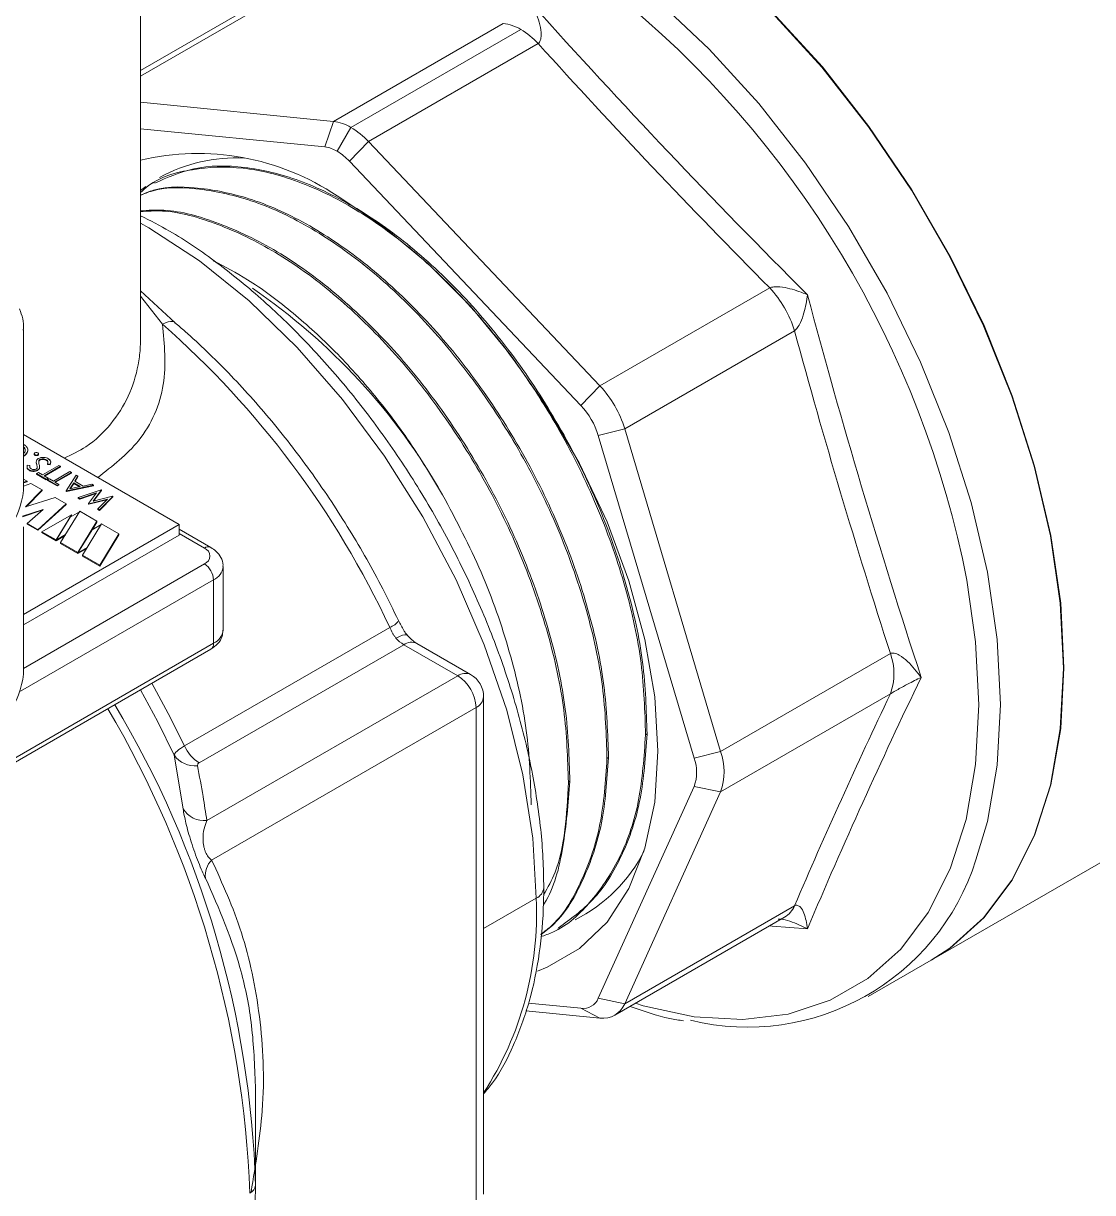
# Model space of a CAD drawing. Header units: centimetres. Extents: x -13594 to 4017, y -3206 to 1780.
# Drawn here: x -242.7 to -185.4, y -2929.5 to -2866.8 of the extents above; entities that cross this region are included whole.
import ezdxf

# ---------------------------------------------------------------- set-up
doc = ezdxf.new("R2010")
doc.units = ezdxf.units.CM

msp = doc.modelspace()

# ---------------------------------------------------------------- linework, layer by layer
at = {"color": 7, "linetype": 'Continuous', "lineweight": 0}
for p, q in [((-236.431, -2883.788), (-236.431, -2861.817)), ((-229.402, -2865.601), (-236.431, -2869.659)), ((-230.198, -2865.756), (-236.431, -2869.354)), ((-226.096, -2872.08), (-216.999, -2866.829)), ((-225.156, -2872.407), (-216.059, -2867.156)), ((-215.119, -2867.914), (-224.216, -2873.165)), ((-236.431, -2871.057), (-226.096, -2872.08)), ((-226.55, -2873.454), (-226.096, -2872.08)), ((-226.55, -2873.454), (-236.431, -2872.476)), ((-225.893, -2873.683), (-225.156, -2872.407)), ((-225.235, -2874.214), (-224.216, -2873.165)), ((-224.216, -2873.165), (-211.813, -2886.258)), ((-212.832, -2887.306), (-225.235, -2874.214)), ((-236.153, -2875.569), (-236.431, -2875.783)), ((-235.681, -2875.353), (-235.766, -2875.398)), ((-234.575, -2882.877), (-236.432, -2881.164)), ((-235.256, -2882.956), (-236.431, -2881.452)), ((-211.813, -2886.258), (-202.717, -2881.006)), ((-242.705, -2891.863), (-242.705, -2883.243)), ((-201.388, -2883.308), (-210.484, -2888.559)), ((-212.832, -2887.306), (-211.813, -2886.258)), ((-234.357, -2893.688), (-242.705, -2888.869)), ((-211.902, -2888.917), (-210.484, -2888.559)), ((-206.764, -2906.206), (-211.902, -2888.917)), ((-210.484, -2888.559), (-205.347, -2905.848)), ((-242.692, -2889.997), (-242.692, -2890.026)), ((-242.466, -2889.723), (-242.466, -2889.752)), ((-242.122, -2889.9), (-242.122, -2889.928)), ((-242.088, -2889.947), (-242.088, -2889.975)), ((-241.925, -2889.947), (-241.925, -2889.975)), ((-241.891, -2889.928), (-241.891, -2889.899)), ((-241.82, -2890.207), (-241.82, -2890.235)), ((-241.461, -2890.222), (-241.461, -2890.25)), ((-242.495, -2890.509), (-242.355, -2890.52)), ((-242.399, -2890.756), (-242.399, -2890.784)), ((-242.355, -2890.52), (-242.355, -2890.548)), ((-242.015, -2890.32), (-242.015, -2890.348)), ((-241.993, -2890.471), (-241.993, -2890.5)), ((-241.928, -2890.763), (-241.928, -2890.792)), ((-241.881, -2890.282), (-241.881, -2890.311)), ((-241.835, -2890.616), (-241.835, -2890.588)), ((-241.835, -2890.648), (-241.834, -2890.673)), ((-241.834, -2890.645), (-241.834, -2890.673)), ((-241.679, -2891.026), (-240.798, -2890.517)), ((-240.709, -2890.568), (-241.591, -2891.077)), ((-240.709, -2890.597), (-241.566, -2891.091)), ((-241.277, -2890.46), (-241.409, -2890.44)), ((-241.409, -2890.44), (-241.409, -2890.469)), ((-241.277, -2890.488), (-241.409, -2890.469)), ((-241.277, -2890.46), (-241.277, -2890.488)), ((-241.1, -2891.361), (-240.218, -2890.852)), ((-240.798, -2890.517), (-240.709, -2890.568)), ((-240.709, -2890.568), (-240.709, -2890.597)), ((-240.218, -2890.852), (-240.13, -2890.903)), ((-242.705, -2891.254), (-242.507, -2891.368)), ((-242.507, -2891.368), (-242.705, -2891.42)), ((-242.507, -2891.396), (-242.705, -2891.449)), ((-242.705, -2891.628), (-242.308, -2891.482)), ((-242.507, -2891.368), (-242.507, -2891.396)), ((-242.308, -2891.482), (-241.705, -2891.83)), ((-241.994, -2890.961), (-241.893, -2890.903)), ((-241.994, -2890.961), (-241.994, -2890.989)), ((-241.478, -2891.259), (-241.994, -2890.961)), ((-241.478, -2891.287), (-241.994, -2890.989)), ((-241.893, -2890.903), (-241.679, -2891.026)), ((-241.591, -2891.077), (-241.377, -2891.201)), ((-241.377, -2891.201), (-241.478, -2891.259)), ((-241.377, -2891.229), (-241.478, -2891.287)), ((-241.478, -2891.259), (-241.478, -2891.287)), ((-241.415, -2891.295), (-241.314, -2891.237)), ((-241.415, -2891.295), (-241.415, -2891.324)), ((-240.898, -2891.593), (-241.415, -2891.295)), ((-240.898, -2891.622), (-241.415, -2891.324)), ((-241.377, -2891.201), (-241.377, -2891.229)), ((-241.314, -2891.237), (-241.1, -2891.361)), ((-240.13, -2890.903), (-241.012, -2891.412)), ((-241.012, -2891.412), (-240.798, -2891.535)), ((-240.13, -2890.931), (-240.987, -2891.426)), ((-240.407, -2891.877), (-239.878, -2891.048)), ((-240.006, -2891.454), (-240.209, -2891.77)), ((-240.006, -2891.482), (-240.188, -2891.766)), ((-240.13, -2890.903), (-240.13, -2890.931)), ((-239.655, -2891.657), (-240.006, -2891.454)), ((-240.006, -2891.454), (-240.006, -2891.482)), ((-239.692, -2891.664), (-240.006, -2891.482)), ((-239.783, -2891.103), (-239.952, -2891.369)), ((-239.952, -2891.369), (-239.507, -2891.626)), ((-239.783, -2891.132), (-239.939, -2891.377)), ((-239.878, -2891.048), (-239.783, -2891.103)), ((-239.783, -2891.103), (-239.783, -2891.132)), ((-241.705, -2891.83), (-242.593, -2892.746)), ((-241.705, -2891.859), (-242.553, -2892.733)), ((-241.705, -2891.83), (-241.705, -2891.859)), ((-240.798, -2891.535), (-240.898, -2891.593)), ((-240.798, -2891.563), (-240.898, -2891.622)), ((-240.898, -2891.593), (-240.898, -2891.622)), ((-240.798, -2891.535), (-240.798, -2891.563)), ((-240.395, -2891.884), (-240.407, -2891.877)), ((-240.407, -2891.877), (-240.407, -2891.905)), ((-240.395, -2891.912), (-240.407, -2891.905)), ((-238.947, -2891.586), (-240.395, -2891.884)), ((-238.947, -2891.614), (-240.395, -2891.912)), ((-240.395, -2891.884), (-240.395, -2891.912)), ((-240.209, -2891.77), (-239.655, -2891.657)), ((-239.778, -2892.24), (-238.531, -2891.826)), ((-238.779, -2891.991), (-239.688, -2892.292)), ((-238.808, -2892.029), (-239.688, -2892.321)), ((-239.507, -2891.626), (-239.043, -2891.53)), ((-239.214, -2892.566), (-238.779, -2891.991)), ((-239.043, -2891.53), (-238.947, -2891.586)), ((-238.518, -2891.833), (-238.974, -2892.438)), ((-238.947, -2891.586), (-238.947, -2891.614)), ((-238.518, -2891.862), (-238.947, -2892.431)), ((-238.531, -2891.826), (-238.518, -2891.833)), ((-238.518, -2891.833), (-238.518, -2891.862)), ((-242.593, -2892.746), (-241.01, -2892.232)), ((-240.408, -2892.579), (-241.931, -2893.968)), ((-240.408, -2892.608), (-241.931, -2893.997)), ((-241.01, -2892.232), (-240.408, -2892.579)), ((-240.408, -2892.579), (-240.408, -2892.608)), ((-239.688, -2892.292), (-239.778, -2892.24)), ((-239.778, -2892.24), (-239.778, -2892.269)), ((-239.688, -2892.321), (-239.778, -2892.269)), ((-239.688, -2892.292), (-239.688, -2892.321)), ((-239.201, -2892.573), (-239.214, -2892.566)), ((-239.214, -2892.566), (-239.214, -2892.594)), ((-239.201, -2892.601), (-239.214, -2892.594)), ((-238.195, -2892.322), (-239.201, -2892.573)), ((-238.233, -2892.36), (-239.201, -2892.601)), ((-239.201, -2892.573), (-239.201, -2892.601)), ((-238.974, -2892.438), (-237.924, -2892.177)), ((-238.723, -2892.849), (-238.195, -2892.322)), ((-237.911, -2892.184), (-238.632, -2892.902)), ((-237.911, -2892.212), (-238.632, -2892.93)), ((-237.924, -2892.177), (-237.911, -2892.184)), ((-237.911, -2892.184), (-237.911, -2892.212)), ((-241.638, -2892.878), (-242.76, -2893.242)), ((-241.691, -2892.924), (-242.754, -2893.269)), ((-242.51, -2893.634), (-241.638, -2892.878)), ((-241.714, -2894.079), (-240.13, -2893.164)), ((-240.953, -2894.518), (-240.13, -2893.164)), ((-240.198, -2893.29), (-240.953, -2894.533)), ((-239.687, -2892.981), (-240.708, -2894.66)), ((-239.701, -2893.003), (-240.198, -2893.29)), ((-240.171, -2893.275), (-240.13, -2893.207)), ((-240.13, -2893.207), (-240.13, -2893.164)), ((-238.761, -2893.516), (-239.687, -2892.981)), ((-238.723, -2892.849), (-238.723, -2892.877)), ((-238.632, -2892.902), (-238.723, -2892.849)), ((-238.632, -2892.93), (-238.723, -2892.877)), ((-238.632, -2892.902), (-238.632, -2892.93)), ((-242.705, -2898.507), (-234.357, -2893.688)), ((-242.705, -2901.701), (-242.705, -2893.805)), ((-241.931, -2893.968), (-242.51, -2893.634)), ((-242.51, -2893.634), (-242.51, -2893.662)), ((-241.931, -2893.997), (-242.51, -2893.662)), ((-241.931, -2893.968), (-241.931, -2893.997)), ((-239.782, -2895.195), (-238.761, -2893.516)), ((-239.026, -2893.966), (-239.782, -2895.209)), ((-238.516, -2893.657), (-239.537, -2895.336)), ((-238.529, -2893.679), (-239.026, -2893.966)), ((-239, -2893.951), (-238.761, -2893.558)), ((-238.761, -2893.516), (-238.761, -2893.558)), ((-237.59, -2894.192), (-238.516, -2893.657)), ((-234.357, -2893.688), (-234.357, -2894.255)), ((-232.658, -2894.917), (-234.357, -2893.936)), ((-242.705, -2899.074), (-234.357, -2894.255)), ((-241.714, -2894.079), (-240.953, -2894.518)), ((-241.714, -2894.122), (-241.714, -2894.079)), ((-241.714, -2894.122), (-240.953, -2894.561)), ((-240.953, -2894.533), (-240.445, -2894.227)), ((-240.953, -2894.561), (-240.472, -2894.272)), ((-240.953, -2894.518), (-240.953, -2894.533)), ((-240.953, -2894.533), (-240.953, -2894.561)), ((-238.61, -2895.871), (-237.59, -2894.192)), ((-238.61, -2895.913), (-237.59, -2894.235)), ((-237.59, -2894.192), (-237.59, -2894.235)), ((-233.005, -2894.951), (-234.357, -2894.17)), ((-240.708, -2894.66), (-240.708, -2894.703)), ((-240.708, -2894.66), (-239.782, -2895.195)), ((-240.708, -2894.703), (-239.782, -2895.237)), ((-239.782, -2895.209), (-239.285, -2894.922)), ((-239.782, -2895.237), (-239.311, -2894.966)), ((-239.782, -2895.195), (-239.782, -2895.209)), ((-239.782, -2895.209), (-239.782, -2895.237)), ((-242.705, -2901.401), (-233.005, -2895.801)), ((-239.537, -2895.336), (-238.61, -2895.871)), ((-239.537, -2895.336), (-239.537, -2895.379)), ((-239.537, -2895.379), (-238.61, -2895.913)), ((-238.61, -2895.871), (-238.61, -2895.913)), ((-232.006, -2899.346), (-232.006, -2895.943)), ((-232.514, -2896.652), (-242.857, -2902.623)), ((-232.514, -2900.054), (-232.514, -2896.652)), ((-234.076, -2905.558), (-223.074, -2899.207)), ((-271.383, -2922.493), (-232.514, -2900.054)), ((-222.321, -2900.13), (-233.291, -2906.463)), ((-219.435, -2901.796), (-222.321, -2900.13)), ((-218.741, -2901.727), (-221.626, -2900.062)), ((-271.453, -2922.768), (-232.658, -2900.372)), ((-205.347, -2905.848), (-196.25, -2900.596)), ((-232.874, -2909.554), (-219.435, -2901.796)), ((-196.25, -2902.766), (-205.347, -2908.018)), ((-218.047, -2929.582), (-218.047, -2902.93)), ((-218.453, -2903.497), (-232.617, -2911.673)), ((-218.453, -2930.149), (-218.453, -2903.497)), ((-209.288, -2904.909), (-209.368, -2904.959)), ((-205.347, -2905.848), (-206.764, -2906.206)), ((-234.151, -2908.92), (-234.625, -2906.042)), ((-211.437, -2906.23), (-211.356, -2906.18)), ((-213.424, -2907.451), (-213.505, -2907.501)), ((-211.902, -2919.081), (-206.764, -2907.725)), ((-205.347, -2908.018), (-206.764, -2907.725)), ((-205.347, -2908.018), (-210.484, -2919.375)), ((-194.036, -2917.025), (-180.244, -2909.063)), ((-218.047, -2915.348), (-215.231, -2913.722)), ((-210.484, -2919.375), (-201.388, -2914.123)), ((-211.017, -2919.987), (-201.92, -2914.736)), ((-214.085, -2915.385), (-214.004, -2915.334)), ((-197.434, -2918.987), (-194.06, -2917.039)), ((-210.484, -2919.375), (-211.902, -2919.081)), ((-215.637, -2919.341), (-212.832, -2919.619)), ((-211.813, -2920.142), (-212.832, -2919.619)), ((-211.813, -2920.142), (-215.784, -2919.749)), ((-230.27, -2923.977), (-230.27, -2929.101))]:
    msp.add_line(p, q, dxfattribs=at)
at = {"color": 7, "linetype": 'Continuous', "lineweight": 0, "flags": 128}
for points in [[(-194.06, -2917.039), (-193.058, -2916.388), (-191.256, -2914.773), (-189.746, -2912.759), (-188.547, -2910.376), (-187.678, -2907.658), (-187.152, -2904.644), (-186.975, -2901.38), (-187.152, -2897.912), (-187.678, -2894.29), (-188.547, -2890.569), (-189.746, -2886.802), (-191.256, -2883.043), (-193.058, -2879.349), (-195.123, -2875.772), (-197.422, -2872.365), (-199.921, -2869.177), (-202.584, -2866.256), (-205.373, -2863.643), (-208.245, -2861.376), (-211.16, -2859.49)], [(-194.036, -2917.025), (-193.033, -2916.374), (-191.232, -2914.759), (-189.721, -2912.745), (-188.522, -2910.362), (-187.654, -2907.643), (-187.127, -2904.63), (-186.951, -2901.366), (-187.127, -2897.897), (-187.654, -2894.276), (-188.522, -2890.555), (-189.721, -2886.788), (-191.232, -2883.029), (-193.033, -2879.335), (-195.098, -2875.758), (-197.397, -2872.351), (-199.897, -2869.163), (-202.56, -2866.242), (-205.348, -2863.629), (-208.221, -2861.362), (-211.136, -2859.476)], [(-214.534, -2861.437), (-211.619, -2863.324), (-208.746, -2865.59), (-205.958, -2868.203), (-203.294, -2871.125), (-200.795, -2874.312), (-198.496, -2877.719), (-196.431, -2881.296), (-194.63, -2884.991), (-193.119, -2888.749), (-191.92, -2892.516), (-191.051, -2896.238), (-190.525, -2899.859), (-190.349, -2903.327), (-190.525, -2906.592), (-191.051, -2909.605), (-191.669, -2911.667)], [(-225.893, -2876.075), (-223.446, -2877.689), (-221.05, -2879.675), (-218.753, -2881.991), (-216.6, -2884.59), (-214.637, -2887.421), (-212.903, -2890.424), (-211.434, -2893.539), (-210.258, -2896.703), (-209.401, -2899.851), (-208.88, -2902.919), (-208.705, -2905.845), (-208.88, -2908.568), (-209.401, -2911.034), (-210.258, -2913.193), (-211.434, -2915), (-212.903, -2916.418), (-214.637, -2917.42), (-215.159, -2917.62)], [(-215.231, -2913.722), (-215.408, -2910.493), (-215.938, -2907.113), (-216.81, -2903.642), (-218.01, -2900.138), (-219.518, -2896.662), (-221.308, -2893.273), (-223.348, -2890.029), (-225.605, -2886.985), (-228.039, -2884.194), (-230.608, -2881.703), (-233.27, -2879.555), (-235.978, -2877.786), (-236.431, -2877.531)], [(-234.583, -2882.871), (-234.609, -2882.851), (-234.702, -2882.812), (-234.817, -2882.803), (-234.951, -2882.825), (-235.098, -2882.876), (-235.256, -2882.956)], [(-209.914, -2919.35), (-209.489, -2919.479), (-206.765, -2920.072), (-204.162, -2920.222), (-201.72, -2919.927), (-199.474, -2919.191), (-197.456, -2918.026), (-195.696, -2916.448), (-194.22, -2914.48), (-193.048, -2912.151), (-192.199, -2909.495), (-191.685, -2906.55), (-191.513, -2903.36), (-191.685, -2899.972), (-192.153, -2896.68)], [(-222.126, -2899.635), (-222.169, -2899.607), (-222.266, -2899.596), (-222.397, -2899.621), (-222.557, -2899.683), (-222.741, -2899.779)], [(-234.625, -2906.042), (-235.506, -2904.262), (-236.433, -2902.551)], [(-235.819, -2902.197), (-234.94, -2903.816), (-234.076, -2905.558)], [(-200.694, -2915.356), (-202.591, -2915.208), (-202.72, -2915.197)]]:
    msp.add_lwpolyline(points, dxfattribs=at)
at = {"color": 7, "linetype": 'Continuous', "lineweight": 0}
for centre, radius, start, end in [((-225.575, -2895.684), 52.421, 19.30339, 57.41536), ((-224.137, -2894.808), 51.447, 20.67348, 57.39007), ((-222.702, -2893.982), 50.516, 20.67348, 57.39007), ((-244.96, -2906.979), 53.801, 11.03614, 51.10548), ((69.546, -2610.632), 382.532, 221.84795, 225.05298), ((-217.292, -2869.189), 2.378, 58.76097, 82.90504), ((-218.218, -2870.792), 4.229, 42.88967, 59.30435), ((69.434, -2610.771), 383.527, 222.10323, 224.79771), ((-226.389, -2874.44), 2.378, 58.76097, 82.90504), ((-227.315, -2876.043), 4.229, 42.88967, 59.30435), ((-233.356, -2887.193), 13.391, 56.12566, 103.27632), ((-226.756, -2875.106), 1.665, 58.76097, 82.90504), ((-227.404, -2876.228), 2.96, 42.88967, 59.30435), ((-231.323, -2882.526), 8.487, 87.00802, 118.78882), ((-249.277, -2908.602), 33.4, 29.61941, 55.66153), ((-206.974, -2884.999), 5.836, 16.83961, 43.16039), ((168.916, -2782.699), 382.555, 194.94763, 198.1526), ((-267.768, -2920.018), 49.301, 24.96848, 48.742), ((168.74, -2782.727), 383.55, 195.20289, 197.89733), ((-216.071, -2890.25), 5.836, 16.83961, 43.16039), ((-215.812, -2890.101), 4.085, 16.83961, 43.16039), ((-247.049, -2891.43), 4.366, 294.37466, 354.3052), ((-232.802, -2895.235), 0.349, 65.70501, 125.61652), ((-233.167, -2895.376), 0.455, 290.78342, 69.21658), ((-233.58, -2896.701), 1.067, 2.60548, 57.39452), ((-232.857, -2895.87), 0.854, 293.66904, 355.28541), ((-223.422, -2898.274), 0.995, 290.43022, 325.26336), ((-232.875, -2899.259), 0.873, 294.37466, 354.3052), ((-232.855, -2900.092), 0.342, 305.01333, 6.29885), ((-221.43, -2898.639), 1.737, 220.99934, 239.15402), ((-221.914, -2900.698), 0.699, 65.69288, 125.61758), ((-199.275, -2901.681), 3.214, 340.26719, 19.73281), ((-247.049, -2901.268), 4.366, 294.37466, 354.3052), ((-219.029, -2902.364), 0.699, 65.69288, 125.61758), ((-220.586, -2903.594), 2.135, 2.60548, 57.39452), ((-219.435, -2902.93), 1.389, 0, 60.00269), ((79.926, -3034.186), 304.743, 154.26896, 157.04946), ((79.523, -3034.36), 305.562, 154.4905, 156.82791), ((-283.476, -2930.697), 53.23, 1.71813, 30.91824), ((-218.742, -2902.861), 0.699, 294.37466, 354.3052), ((-285.785, -2931.595), 55.249, 2.14609, 30.494), ((-232.176, -2904.705), 2.082, 204.19308, 237.6437), ((-208.372, -2906.933), 3.214, 340.26719, 19.73281), ((-233.525, -2905.294), 1.33, 214.21424, 276.49696), ((-208.882, -2906.965), 2.25, 340.26719, 19.73281), ((-233.01, -2908.224), 1.337, 211.38898, 275.84652), ((-216.809, -2907.497), 8.233, 296.40692, 333.42741), ((-231.797, -2912.496), 1.161, 134.89671, 187.39799), ((-203.912, -2907.784), 12.844, 256.28435, 342.40086), ((-215.519, -2913.086), 0.699, 294.37603, 354.28949), ((-232.81, -2914.568), 17.6, 327.01944, 2.75266), ((-202.58, -2913.625), 1.292, 300.70722, 337.31334), ((-212.715, -2918.746), 0.88, 262.40303, 337.60772), ((-211.647, -2918.896), 1.257, 262.40303, 337.60772), ((-230.791, -2929.049), 0.524, 294.37466, 354.3052)]:
    msp.add_arc(centre, radius, start, end, dxfattribs=at)
for points, knots in [([(-215.408, -2865.841), (-215.263, -2866.191), (-215.044, -2866.717), (-214.947, -2867.376), (-214.982, -2867.693), (-215.049, -2867.845), (-215.097, -2867.892), (-215.119, -2867.914)], [0, 0, 0, 0, 0.499556, 0.749062, 0.890459, 0.94817, 1, 1, 1, 1]), ([(-209.368, -2904.959), (-209.406, -2903.695), (-209.483, -2901.168), (-210.375, -2897.07), (-211.796, -2892.942), (-213.747, -2888.908), (-216.133, -2885.132), (-218.865, -2881.753), (-221.833, -2878.901), (-224.923, -2876.683), (-228.009, -2875.188), (-230.984, -2874.45), (-233.681, -2874.576), (-235.527, -2875.083), (-236.295, -2875.765), (-236.431, -2875.886)], [0, 0, 0, 0, 0.081919, 0.163828, 0.245726, 0.327613, 0.409489, 0.491356, 0.573211, 0.655056, 0.73689, 0.818714, 0.900527, 0.982329, 1, 1, 1, 1]), ([(-235.663, -2875.393), (-234.985, -2875.09), (-233.542, -2874.447), (-230.887, -2874.428), (-227.929, -2875.138), (-224.839, -2876.64), (-221.751, -2878.856), (-218.782, -2881.707), (-216.051, -2885.085), (-213.665, -2888.861), (-211.716, -2892.894), (-210.294, -2897.022), (-209.403, -2901.119), (-209.326, -2903.646), (-209.288, -2904.909)], [0, 0, 0, 0, 0.0745877, 0.1586616, 0.2427463, 0.326842, 0.4109486, 0.495066, 0.5791944, 0.6633337, 0.7474839, 0.831645, 0.9158171, 1, 1, 1, 1]), ([(-236.431, -2876.026), (-236.203, -2875.934), (-235.195, -2875.525), (-233.037, -2875.599), (-230.081, -2876.28), (-226.974, -2877.797), (-223.873, -2880.019), (-220.892, -2882.883), (-218.149, -2886.275), (-215.753, -2890.067), (-213.795, -2894.116), (-212.367, -2898.26), (-211.472, -2902.375), (-211.395, -2904.912), (-211.356, -2906.18)], [0, 0, 0, 0, 0.025898, 0.114395, 0.202904, 0.291425, 0.379957, 0.4685, 0.557055, 0.645621, 0.734198, 0.822788, 0.911388, 1, 1, 1, 1]), ([(-211.437, -2906.23), (-211.475, -2904.961), (-211.552, -2902.423), (-212.448, -2898.309), (-213.876, -2894.163), (-215.834, -2890.113), (-218.231, -2886.321), (-220.974, -2882.929), (-223.956, -2880.065), (-227.056, -2877.842), (-230.165, -2876.324), (-233.119, -2875.646), (-235.248, -2875.565), (-236.23, -2875.959), (-236.431, -2876.04)], [0, 0, 0, 0, 0.088892, 0.177772, 0.266641, 0.355498, 0.444344, 0.533179, 0.622002, 0.710813, 0.799613, 0.888402, 0.977179, 1, 1, 1, 1]), ([(-236.431, -2876.878), (-236.018, -2876.849), (-234.706, -2876.759), (-232.214, -2877.467), (-229.113, -2878.942), (-225.994, -2881.186), (-223.002, -2884.058), (-220.247, -2887.465), (-217.841, -2891.272), (-215.874, -2895.338), (-214.44, -2899.499), (-213.541, -2903.63), (-213.463, -2906.178), (-213.424, -2907.451)], [0, 0, 0, 0, 0.043909, 0.139463, 0.235029, 0.330607, 0.426198, 0.521801, 0.617416, 0.713044, 0.808684, 0.904336, 1, 1, 1, 1]), ([(-213.505, -2907.501), (-213.544, -2906.227), (-213.621, -2903.679), (-214.521, -2899.547), (-215.955, -2895.385), (-217.922, -2891.318), (-220.328, -2887.511), (-223.084, -2884.104), (-226.077, -2881.231), (-229.196, -2878.986), (-232.297, -2877.513), (-234.76, -2876.808), (-236.045, -2876.894), (-236.431, -2876.92)], [0, 0, 0, 0, 0.095947, 0.191881, 0.287803, 0.383713, 0.479611, 0.575496, 0.671369, 0.767229, 0.863077, 0.958913, 1, 1, 1, 1]), ([(-214.824, -2913.155), (-214.833, -2912.628), (-214.859, -2911.104), (-215.143, -2908.472), (-215.771, -2905.262), (-216.7, -2902.001), (-217.909, -2898.739), (-219.381, -2895.521), (-221.093, -2892.395), (-223.02, -2889.404), (-225.136, -2886.592), (-227.41, -2884), (-229.812, -2881.662), (-232.309, -2879.631), (-234.529, -2878.098), (-235.91, -2877.4), (-236.431, -2877.136)], [0, 0, 0, 0, 0.040316, 0.116582, 0.192793, 0.268918, 0.344965, 0.420954, 0.496913, 0.572874, 0.648862, 0.724905, 0.801038, 0.877289, 0.953683, 1, 1, 1, 1]), ([(-232.529, -2879.548), (-231.918, -2879.868), (-230.533, -2880.593), (-228.376, -2882.198), (-226.12, -2884.234), (-223.978, -2886.602), (-221.977, -2889.222), (-220.82, -2891.137), (-220.242, -2892.094)], [0, 0, 0, 0, 0.1363857, 0.3090757, 0.4817821, 0.654505, 0.8272443, 1, 1, 1, 1]), ([(-202.717, -2881.006), (-202.684, -2880.995), (-202.615, -2880.971), (-202.428, -2880.946), (-202.084, -2880.954), (-201.443, -2881.074), (-200.994, -2881.253), (-200.694, -2881.373)], [0, 0, 0, 0, 0.051821, 0.109527, 0.250928, 0.500426, 1, 1, 1, 1]), ([(-200.694, -2881.373), (-200.74, -2881.693), (-200.81, -2882.172), (-201.026, -2882.786), (-201.191, -2883.088), (-201.306, -2883.238), (-201.361, -2883.285), (-201.388, -2883.308)], [0, 0, 0, 0, 0.499556, 0.749062, 0.890459, 0.94817, 1, 1, 1, 1]), ([(-242.72, -2883.277), (-242.715, -2883.248), (-242.643, -2882.865), (-242.784, -2882.483), (-242.914, -2882.13)], [0, 0, 0, 0, 0.075636, 1, 1, 1, 1]), ([(-235.256, -2882.956), (-235.149, -2884.034), (-234.934, -2886.191), (-236.219, -2889.227), (-237.936, -2890.556), (-238.725, -2891.167)], [0, 0, 0, 0, 0.351051, 0.701896, 1, 1, 1, 1]), ([(-222.604, -2898.841), (-222.881, -2898.271), (-223.685, -2896.622), (-225.198, -2893.964), (-227.191, -2890.948), (-229.371, -2888.119), (-231.664, -2885.562), (-233.431, -2883.864), (-234.403, -2883.026), (-234.583, -2882.87)], [0, 0, 0, 0, 0.092649, 0.268171, 0.443782, 0.619459, 0.79527, 0.962091, 1, 1, 1, 1]), ([(-240.52, -2890.131), (-240.118, -2889.942), (-239.142, -2889.483), (-237.97, -2888.332), (-237.017, -2886.832), (-236.581, -2885.43), (-236.442, -2884.403), (-236.437, -2883.951), (-236.436, -2883.788)], [0, 0, 0, 0, 0.1563849, 0.3800485, 0.6020282, 0.8258189, 0.9371246, 1, 1, 1, 1]), ([(-242.705, -2889.88), (-242.677, -2889.859), (-242.595, -2889.795), (-242.596, -2889.67), (-242.639, -2889.569), (-242.694, -2889.529), (-242.705, -2889.522)], [0, 0, 0, 0, 0.206898, 0.606621, 0.921767, 1, 1, 1, 1]), ([(-242.621, -2889.776), (-242.613, -2889.747), (-242.595, -2889.678), (-242.64, -2889.597), (-242.694, -2889.558), (-242.705, -2889.55)], [0, 0, 0, 0, 0.366424, 0.873997, 1, 1, 1, 1]), ([(-242.7, -2889.39), (-242.651, -2889.422), (-242.57, -2889.474), (-242.499, -2889.562), (-242.464, -2889.641), (-242.465, -2889.696), (-242.466, -2889.723)], [0, 0, 0, 0, 0.3398376, 0.5599275, 0.7799589, 1, 1, 1, 1]), ([(-242.466, -2889.723), (-242.485, -2889.781), (-242.519, -2889.885), (-242.639, -2889.963), (-242.692, -2889.997)], [0, 0, 0, 0, 0.55902, 1, 1, 1, 1]), ([(-242.466, -2889.752), (-242.485, -2889.81), (-242.519, -2889.913), (-242.639, -2889.991), (-242.692, -2890.026)], [0, 0, 0, 0, 0.55902, 1, 1, 1, 1]), ([(-242.088, -2889.947), (-242.099, -2889.939), (-242.12, -2889.924), (-242.125, -2889.895), (-242.114, -2889.87), (-242.097, -2889.858), (-242.088, -2889.852)], [0, 0, 0, 0, 0.279647, 0.559299, 0.779615, 1, 1, 1, 1]), ([(-242.088, -2889.975), (-242.099, -2889.967), (-242.119, -2889.954), (-242.12, -2889.936), (-242.12, -2889.928)], [0, 0, 0, 0, 0.560407, 1, 1, 1, 1]), ([(-242.088, -2889.852), (-242.075, -2889.846), (-242.048, -2889.834), (-241.999, -2889.832), (-241.956, -2889.838), (-241.935, -2889.847), (-241.925, -2889.852)], [0, 0, 0, 0, 0.279585, 0.559454, 0.779697, 1, 1, 1, 1]), ([(-241.925, -2889.947), (-241.938, -2889.953), (-241.965, -2889.966), (-242.014, -2889.968), (-242.057, -2889.962), (-242.078, -2889.952), (-242.088, -2889.947)], [0, 0, 0, 0, 0.279517, 0.559326, 0.779544, 1, 1, 1, 1]), ([(-241.925, -2889.975), (-241.938, -2889.981), (-241.965, -2889.994), (-242.014, -2889.996), (-242.057, -2889.99), (-242.078, -2889.98), (-242.088, -2889.975)], [0, 0, 0, 0, 0.279517, 0.559326, 0.779544, 1, 1, 1, 1]), ([(-241.993, -2890.471), (-242.002, -2890.434), (-242.017, -2890.372), (-242.016, -2890.286), (-241.986, -2890.213), (-241.933, -2890.174), (-241.907, -2890.155)], [0, 0, 0, 0, 0.34051, 0.560725, 0.780563, 1, 1, 1, 1]), ([(-241.925, -2889.852), (-241.914, -2889.86), (-241.893, -2889.876), (-241.889, -2889.904), (-241.898, -2889.929), (-241.916, -2889.941), (-241.925, -2889.947)], [0, 0, 0, 0, 0.279581, 0.55918, 0.779451, 1, 1, 1, 1]), ([(-241.893, -2889.928), (-241.892, -2889.93), (-241.89, -2889.94), (-241.899, -2889.957), (-241.916, -2889.969), (-241.925, -2889.975)], [0, 0, 0, 0, 0.123591, 0.56152, 1, 1, 1, 1]), ([(-241.907, -2890.155), (-241.861, -2890.135), (-241.77, -2890.095), (-241.606, -2890.091), (-241.463, -2890.113), (-241.395, -2890.147), (-241.361, -2890.163)], [0, 0, 0, 0, 0.2791586, 0.5590722, 0.7794319, 1, 1, 1, 1]), ([(-241.82, -2890.207), (-241.837, -2890.219), (-241.868, -2890.242), (-241.877, -2890.27), (-241.881, -2890.282)], [0, 0, 0, 0, 0.559024, 1, 1, 1, 1]), ([(-241.82, -2890.235), (-241.837, -2890.248), (-241.868, -2890.27), (-241.877, -2890.298), (-241.881, -2890.311)], [0, 0, 0, 0, 0.559024, 1, 1, 1, 1]), ([(-241.461, -2890.222), (-241.49, -2890.208), (-241.549, -2890.181), (-241.653, -2890.166), (-241.75, -2890.175), (-241.797, -2890.196), (-241.82, -2890.207)], [0, 0, 0, 0, 0.280165, 0.560018, 0.780089, 1, 1, 1, 1]), ([(-241.461, -2890.25), (-241.49, -2890.236), (-241.549, -2890.209), (-241.653, -2890.194), (-241.75, -2890.203), (-241.797, -2890.224), (-241.82, -2890.235)], [0, 0, 0, 0, 0.280165, 0.560018, 0.780089, 1, 1, 1, 1]), ([(-241.409, -2890.44), (-241.394, -2890.398), (-241.372, -2890.338), (-241.405, -2890.261), (-241.443, -2890.235), (-241.461, -2890.222)], [0, 0, 0, 0, 0.559321, 0.779782, 1, 1, 1, 1]), ([(-241.391, -2890.363), (-241.389, -2890.356), (-241.383, -2890.331), (-241.407, -2890.29), (-241.443, -2890.263), (-241.461, -2890.25)], [0, 0, 0, 0, 0.183584, 0.592017, 1, 1, 1, 1]), ([(-241.361, -2890.163), (-241.328, -2890.186), (-241.263, -2890.233), (-241.225, -2890.34), (-241.257, -2890.414), (-241.277, -2890.46)], [0, 0, 0, 0, 0.27988, 0.559703, 1, 1, 1, 1]), ([(-241.361, -2890.192), (-241.328, -2890.215), (-241.263, -2890.261), (-241.225, -2890.368), (-241.257, -2890.443), (-241.277, -2890.488)], [0, 0, 0, 0, 0.27988, 0.559703, 1, 1, 1, 1]), ([(-242.399, -2890.756), (-242.432, -2890.732), (-242.486, -2890.693), (-242.51, -2890.624), (-242.509, -2890.566), (-242.5, -2890.528), (-242.495, -2890.509)], [0, 0, 0, 0, 0.338781, 0.55888, 0.779369, 1, 1, 1, 1]), ([(-242.399, -2890.784), (-242.431, -2890.76), (-242.484, -2890.721), (-242.507, -2890.668), (-242.506, -2890.645), (-242.506, -2890.641)], [0, 0, 0, 0, 0.560218, 0.924178, 1, 1, 1, 1]), ([(-241.928, -2890.763), (-241.967, -2890.781), (-242.046, -2890.816), (-242.188, -2890.821), (-242.311, -2890.799), (-242.37, -2890.77), (-242.399, -2890.756)], [0, 0, 0, 0, 0.279475, 0.558803, 0.779358, 1, 1, 1, 1]), ([(-241.928, -2890.792), (-241.967, -2890.809), (-242.046, -2890.844), (-242.188, -2890.85), (-242.311, -2890.827), (-242.37, -2890.799), (-242.399, -2890.784)], [0, 0, 0, 0, 0.279475, 0.558803, 0.779358, 1, 1, 1, 1]), ([(-242.355, -2890.52), (-242.359, -2890.542), (-242.366, -2890.578), (-242.362, -2890.629), (-242.337, -2890.67), (-242.305, -2890.692), (-242.289, -2890.703)], [0, 0, 0, 0, 0.340425, 0.560479, 0.780183, 1, 1, 1, 1]), ([(-242.289, -2890.703), (-242.267, -2890.714), (-242.224, -2890.735), (-242.146, -2890.745), (-242.072, -2890.739), (-242.038, -2890.723), (-242.021, -2890.715)], [0, 0, 0, 0, 0.280299, 0.559832, 0.7799, 1, 1, 1, 1]), ([(-242.021, -2890.715), (-242.008, -2890.706), (-241.983, -2890.689), (-241.959, -2890.651), (-241.959, -2890.622), (-241.958, -2890.604)], [0, 0, 0, 0, 0.279819, 0.559807, 1, 1, 1, 1]), ([(-241.993, -2890.5), (-242.003, -2890.462), (-242.018, -2890.412), (-242.014, -2890.361), (-242.013, -2890.348)], [0, 0, 0, 0, 0.742782, 1, 1, 1, 1]), ([(-241.958, -2890.604), (-241.964, -2890.579), (-241.973, -2890.535), (-241.987, -2890.491), (-241.993, -2890.471)], [0, 0, 0, 0, 0.559906, 1, 1, 1, 1]), ([(-241.834, -2890.645), (-241.842, -2890.67), (-241.856, -2890.714), (-241.906, -2890.748), (-241.928, -2890.763)], [0, 0, 0, 0, 0.559822, 1, 1, 1, 1]), ([(-241.881, -2890.282), (-241.884, -2890.319), (-241.887, -2890.383), (-241.869, -2890.447), (-241.861, -2890.475)], [0, 0, 0, 0, 0.55951, 1, 1, 1, 1]), ([(-241.861, -2890.475), (-241.852, -2890.507), (-241.835, -2890.563), (-241.834, -2890.62), (-241.834, -2890.645)], [0, 0, 0, 0, 0.560415, 1, 1, 1, 1]), ([(-232.018, -2895.938), (-232.014, -2895.915), (-231.988, -2895.749), (-232.11, -2895.448), (-232.341, -2895.126), (-232.558, -2894.983), (-232.658, -2894.917)], [0, 0, 0, 0, 0.055693, 0.396209, 0.721517, 1, 1, 1, 1]), ([(-222.123, -2899.638), (-222.153, -2899.603), (-222.223, -2899.518), (-222.397, -2899.256), (-222.516, -2899.017), (-222.605, -2898.839)], [0, 0, 0, 0, 0.160494, 0.378035, 1, 1, 1, 1]), ([(-232.658, -2900.372), (-232.527, -2900.281), (-232.272, -2900.102), (-232.041, -2899.729), (-232.025, -2899.463), (-232.018, -2899.348)], [0, 0, 0, 0, 0.374139, 0.729417, 1, 1, 1, 1]), ([(-222.741, -2899.779), (-222.775, -2899.737), (-222.813, -2899.69), (-222.872, -2899.598), (-222.956, -2899.455), (-223.026, -2899.308), (-223.074, -2899.207)], [0, 0, 0, 0, 0.25106, 0.277977, 0.500757, 1, 1, 1, 1]), ([(-221.626, -2900.062), (-221.695, -2900.018), (-221.846, -2899.923), (-222.026, -2899.738), (-222.123, -2899.638)], [0, 0, 0, 0, 0.456867, 1, 1, 1, 1]), ([(-196.25, -2900.596), (-196.22, -2900.588), (-196.156, -2900.569), (-195.991, -2900.588), (-195.698, -2900.716), (-195.176, -2901.129), (-194.83, -2901.581), (-194.599, -2901.883)], [0, 0, 0, 0, 0.051821, 0.109527, 0.250928, 0.500426, 1, 1, 1, 1]), ([(-194.599, -2901.883), (-194.83, -2901.996), (-195.176, -2902.164), (-195.698, -2902.444), (-195.991, -2902.608), (-196.156, -2902.706), (-196.22, -2902.747), (-196.25, -2902.766)], [0, 0, 0, 0, 0.4995557, 0.7490622, 0.8904591, 0.9481698, 1, 1, 1, 1]), ([(-214.989, -2915.784), (-214.77, -2915.708), (-213.703, -2915.341), (-212.206, -2913.917), (-210.629, -2911.549), (-209.614, -2908.54), (-209.45, -2906.152), (-209.368, -2904.959)], [0, 0, 0, 0, 0.060751, 0.2956088, 0.5304363, 0.7652334, 1, 1, 1, 1]), ([(-209.288, -2904.909), (-209.369, -2906.105), (-209.53, -2908.496), (-210.56, -2911.477), (-212.022, -2913.856), (-213.387, -2914.836), (-214.029, -2915.298)], [0, 0, 0, 0, 0.257147, 0.514328, 0.771542, 1, 1, 1, 1]), ([(-234.625, -2906.042), (-234.611, -2906.008), (-234.585, -2905.942), (-234.431, -2905.783), (-234.216, -2905.647), (-234.076, -2905.558)], [0, 0, 0, 0, 0.262222, 0.516561, 1, 1, 1, 1]), ([(-233.291, -2906.463), (-233.308, -2906.475), (-233.342, -2906.499), (-233.376, -2906.551), (-233.375, -2906.591), (-233.374, -2906.615)], [0, 0, 0, 0, 0.279488, 0.558295, 1, 1, 1, 1]), ([(-211.356, -2906.18), (-211.436, -2907.382), (-211.596, -2909.787), (-212.648, -2912.756), (-213.785, -2914.763), (-214.738, -2915.491), (-214.98, -2915.676)], [0, 0, 0, 0, 0.2992937, 0.598626, 0.8979969, 1, 1, 1, 1]), ([(-214.979, -2915.659), (-214.765, -2915.495), (-213.843, -2914.786), (-212.73, -2912.804), (-211.676, -2909.837), (-211.516, -2907.432), (-211.437, -2906.23)], [0, 0, 0, 0, 0.091202, 0.394174, 0.697106, 1, 1, 1, 1]), ([(-233.374, -2906.615), (-233.273, -2907.163), (-233.092, -2908.142), (-232.94, -2909.122), (-232.874, -2909.554)], [0, 0, 0, 0, 0.559998, 1, 1, 1, 1]), ([(-213.424, -2907.451), (-213.518, -2908.642), (-213.706, -2911.022), (-214.283, -2913.215), (-214.826, -2914.046), (-214.845, -2914.075)], [0, 0, 0, 0, 0.491057, 0.982177, 1, 1, 1, 1]), ([(-214.83, -2913.536), (-214.608, -2913.144), (-213.707, -2911.548), (-213.592, -2909.241), (-213.505, -2907.501)], [0, 0, 0, 0, 0.245598, 1, 1, 1, 1]), ([(-232.949, -2912.645), (-233.007, -2912.525), (-233.125, -2912.285), (-233.325, -2911.801), (-233.528, -2911.258), (-233.776, -2910.517), (-234.022, -2909.647), (-234.108, -2909.163), (-234.151, -2908.92)], [0, 0, 0, 0, 0.125164, 0.250267, 0.375464, 0.500779, 0.749601, 1, 1, 1, 1]), ([(-232.617, -2911.673), (-232.679, -2911.622), (-232.768, -2911.548), (-232.877, -2911.384), (-232.944, -2911.251), (-233, -2911.098), (-233.059, -2910.864), (-233.097, -2910.457), (-233.035, -2909.978), (-232.928, -2909.695), (-232.874, -2909.554)], [0, 0, 0, 0, 0.135686, 0.194763, 0.25011, 0.30769, 0.367163, 0.500774, 0.749624, 1, 1, 1, 1]), ([(-232.617, -2911.673), (-232.042, -2912.933), (-230.893, -2915.451), (-229.946, -2919.964), (-229.705, -2924.66), (-230.263, -2927.996), (-230.509, -2929.469)], [0, 0, 0, 0, 0.264314, 0.528271, 0.791846, 1, 1, 1, 1]), ([(-230.27, -2923.977), (-230.308, -2922.883), (-230.384, -2920.692), (-231.135, -2916.737), (-232.223, -2914.283), (-232.949, -2912.645)], [0, 0, 0, 0, 0.2493637, 0.4992764, 1, 1, 1, 1]), ([(-218.047, -2924.201), (-217.886, -2924.011), (-217.245, -2923.253), (-216.405, -2921.605), (-215.546, -2919.285), (-215.02, -2916.717), (-214.837, -2914.628), (-214.826, -2913.424), (-214.824, -2913.155)], [0, 0, 0, 0, 0.071839, 0.287371, 0.505777, 0.726731, 0.938937, 1, 1, 1, 1]), ([(-201.388, -2914.123), (-201.361, -2914.113), (-201.306, -2914.091), (-201.191, -2914.103), (-201.026, -2914.221), (-200.81, -2914.618), (-200.74, -2915.061), (-200.694, -2915.356)], [0, 0, 0, 0, 0.051821, 0.109527, 0.250928, 0.500426, 1, 1, 1, 1]), ([(-200.694, -2915.356), (-200.994, -2915.212), (-201.444, -2914.995), (-202.011, -2914.836), (-202.231, -2914.834), (-202.262, -2914.834)], [0, 0, 0, 0, 0.632529, 0.94845, 1, 1, 1, 1]), ([(-210.196, -2919.513), (-209.48, -2919.77), (-208.51, -2920.116), (-207.579, -2920.252), (-207.336, -2920.287)], [0, 0, 0, 0, 0.739336, 1, 1, 1, 1]), ([(-232.545, -2940.296), (-232.522, -2940.255), (-232.064, -2939.453), (-231.439, -2937.615), (-230.711, -2934.789), (-230.332, -2931.922), (-230.289, -2929.963), (-230.27, -2929.101)], [0, 0, 0, 0, 0.014068, 0.27278, 0.533133, 0.794579, 1, 1, 1, 1])]:
    msp.add_open_spline(points, degree=3, knots=knots, dxfattribs=at)
msp.add_open_spline([(-215.497, -2908.715), (-215.538, -2907.401), (-215.62, -2904.774), (-216.58, -2900.514), (-218.07, -2896.208), (-219.518, -2893.466), (-220.242, -2892.094)], degree=3, dxfattribs=at)

doc.saveas('drawing.dxf')
